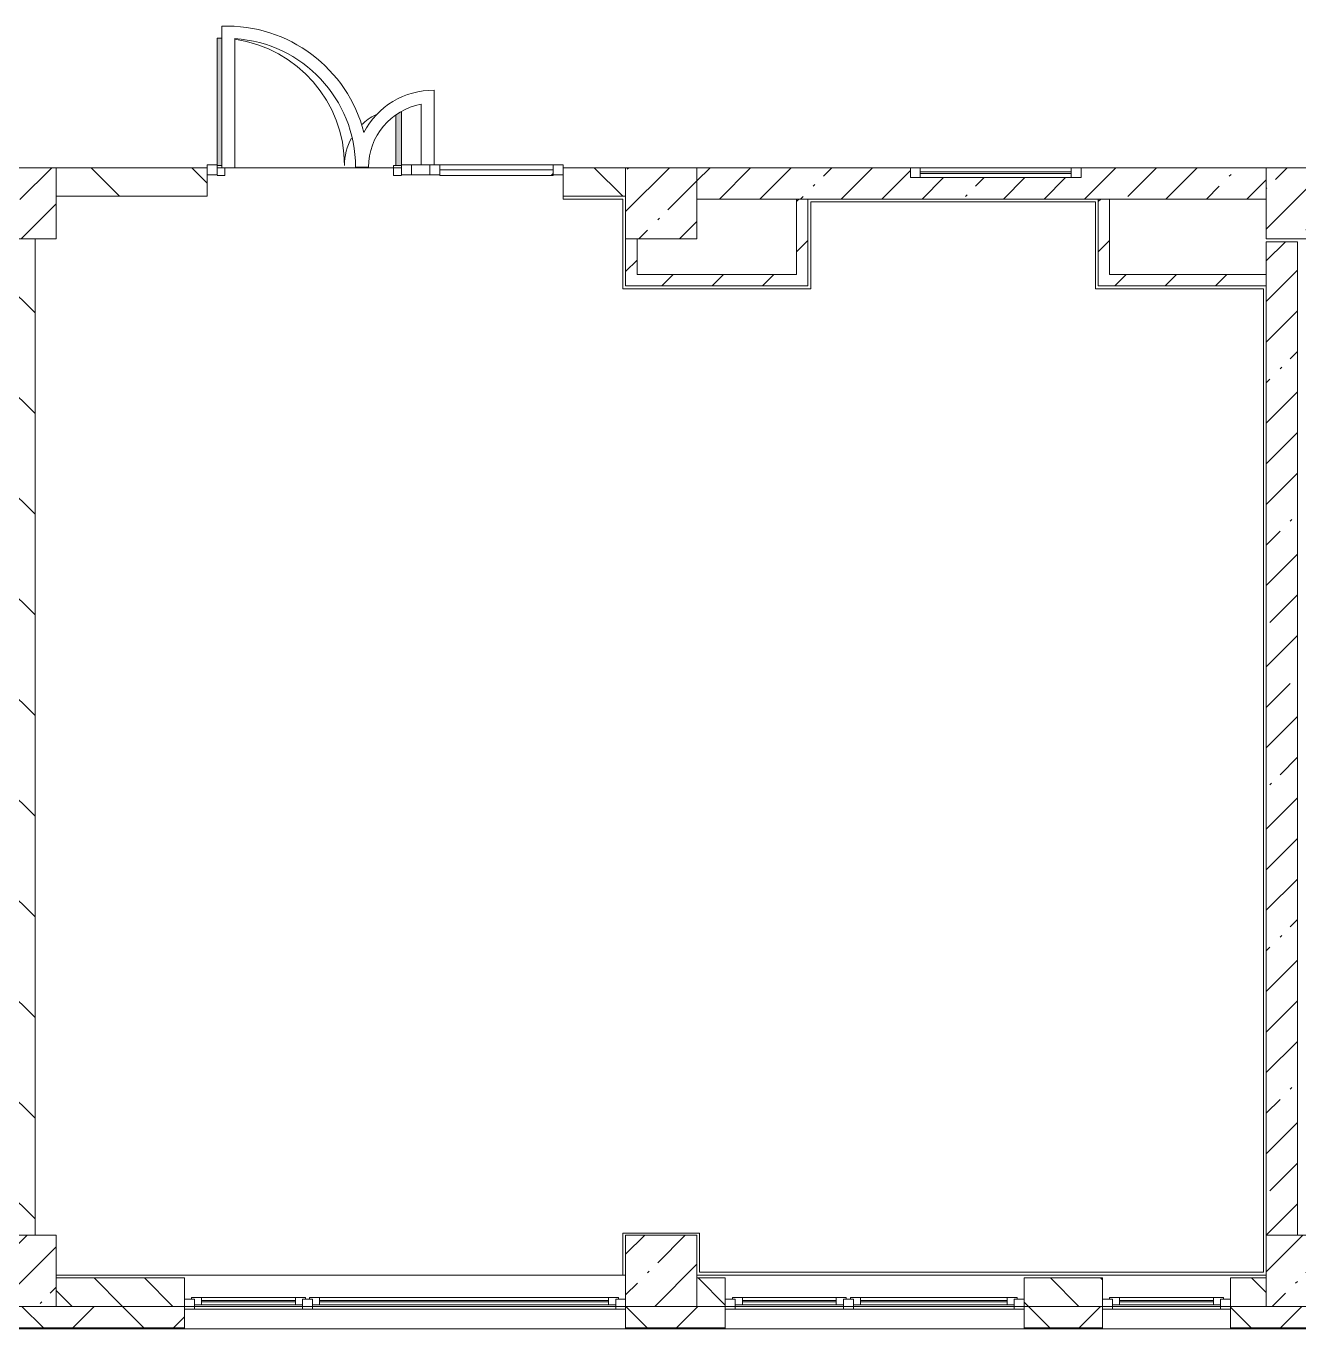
# Model space of a CAD drawing. Header units: millimetres. Extents: x 81303 to 275082, y -8553 to 29000.
# Drawn here: x 204770 to 213712, y -258 to 8895 of the extents above; entities that cross this region are included whole.
import ezdxf

# ---------------------------------------------------------------- set-up
doc = ezdxf.new("R2010")
doc.units = ezdxf.units.MM
for name, color, linetype, lineweight, true_color in [('A-DETL-GENF-3', 7, 'Continuous', 5, 0xaaaaaa), ('A-DOOR-2', 7, 'Continuous', 5, 0xe2e2e2), ('A-DOOR-3', 7, 'Continuous', 5, 0xaaaaaa), ('A-FLOR-2', 7, 'Continuous', 5, 0xaaaaaa)]:
    doc.layers.add(name, color=color, linetype=linetype, lineweight=lineweight, true_color=true_color)
for name, color, linetype, lineweight in [('A-GLAZ-3', 7, 'Continuous', 5), ('A-GLAZ-CURT-2', 7, 'Continuous', 5), ('A-GLAZ-CWMG-2', 7, 'Continuous', 5), ('A-WALL', 7, 'Continuous', 9), ('A-WALL-3', 7, 'Continuous', 5), ('I-WALL-3', 7, 'Continuous', 5), ('S-COLS-3', 7, 'Continuous', 5)]:
    doc.layers.add(name, color=color, linetype=linetype, lineweight=lineweight)
pattern_1 = [(45, (148072.5, 0), (-285.1231, 285.1231), []), (45, (148357.62, 0), (-285.1231, 285.1231), [504.031, -100.806, 16.764, -84.042])]
pattern_2 = [(135, (148072.5, 0), (-353.5534, -353.5534), [])]
pattern_3 = [(45, (148072.5, 0), (-176.7767, 176.7767), [])]

# ---------------------------------------------------------------- blocks, each defined once
blk = doc.blocks.new('BSC_Колонна _Прямоугольная - 500х500-V11-3_10_3_птичка')
at = {"layer": 'S-COLS-3'}
h = blk.add_hatch(dxfattribs=at)
h.set_pattern_fill('FP_37', color=256, style=0, pattern_type=2)
h.set_pattern_definition([(45, (-61160, -7650), (-285.1231, 285.1231), []), (45, (-60874.88, -7650), (-285.123, 285.123), [504.031, -100.806, 16.764, -84.042])])
h.paths.add_polyline_path([(-250, -250), (250, -250), (250, 250), (-250, 250)])
for p, q in [((250, 250), (-250, 250)), ((-250, 250), (-250, -250)), ((250, -250), (250, 250)), ((-250, -250), (250, -250))]:
    blk.add_line(p, q, dxfattribs=at)
blk = doc.blocks.new('BSC_Колонна _Прямоугольная - 500х500-V18-3_10_3_птичка')
at = {"layer": 'S-COLS-3'}
h = blk.add_hatch(dxfattribs=at)
h.set_pattern_fill('FP_44', color=256, style=0, pattern_type=2)
h.set_pattern_definition([(45, (-61160, -150), (-285.123, 285.123), []), (45, (-60874.88, -150), (-285.123, 285.123), [504.031, -100.806, 16.764, -84.042])])
h.paths.add_polyline_path([(-250, -250), (250, -250), (250, 250), (-250, 250)])
for p, q in [((250, 250), (-250, 250)), ((-250, 250), (-250, -250)), ((250, -250), (250, 250)), ((-250, -250), (250, -250))]:
    blk.add_line(p, q, dxfattribs=at)
blk = doc.blocks.new('BSC_Колонна _Прямоугольная - 500х500-V19-3_10_3_птичка')
at = {"layer": 'S-COLS-3'}
h = blk.add_hatch(dxfattribs=at)
h.set_pattern_fill('FP_45', color=256, style=0, pattern_type=2)
h.set_pattern_definition([(45, (-65660, -150), (-285.1231, 285.1231), []), (45, (-65374.88, -150), (-285.1231, 285.1231), [504.031, -100.806, 16.764, -84.042])])
h.paths.add_polyline_path([(-250, -250), (250, -250), (250, 250), (-250, 250)])
for p, q in [((250, 250), (-250, 250)), ((-250, 250), (-250, -250)), ((250, -250), (250, 250)), ((-250, -250), (250, -250))]:
    blk.add_line(p, q, dxfattribs=at)
blk = doc.blocks.new('BSC_Колонна _Прямоугольная - 500х500-V22-3_10_3_птичка')
at = {"layer": 'S-COLS-3'}
h = blk.add_hatch(dxfattribs=at)
h.set_pattern_fill('FP_48', color=256, style=0, pattern_type=2)
h.set_pattern_definition([(45, (-65660, -7650), (-285.1231, 285.1231), []), (45, (-65374.88, -7650), (-285.1231, 285.1231), [504.031, -100.806, 16.764, -84.042])])
h.paths.add_polyline_path([(-250, -250), (250, -250), (250, 22), (220, 22), (220, 30), (250, 30), (250, 250), (-250, 250), (-250, 30)])
for p, q in [((220, 250), (-250, 250)), ((-250, 250), (-250, -250)), ((250, -250), (250, 22)), ((-250, -250), (250, -250))]:
    blk.add_line(p, q, dxfattribs=at)
blk = doc.blocks.new('BSC_Колонна _Прямоугольная - 500х500-V30-3_10_3_птичка')
at = {"layer": 'S-COLS-3'}
h = blk.add_hatch(dxfattribs=at)
h.set_pattern_fill('FP_65', color=256, style=0, pattern_type=2)
h.set_pattern_definition([(45, (-56660, -150), (-285.123, 285.123), []), (45, (-56374.88, -150), (-285.123, 285.123), [504.031, -100.806, 16.764, -84.042])])
h.paths.add_polyline_path([(-250, -250), (250, -250), (250, 250), (-250, 250), (-250, 80.5)])
for p, q in [((250, 250), (-250, 250)), ((-250, 250), (-250, -250)), ((250, -250), (250, 250)), ((-250, -250), (250, -250))]:
    blk.add_line(p, q, dxfattribs=at)
blk = doc.blocks.new('BSC_Колонна _Прямоугольная - 500х500-V31-3_10_3_птичка')
at = {"layer": 'S-COLS-3'}
h = blk.add_hatch(dxfattribs=at)
h.set_pattern_fill('FP_66', color=256, style=0, pattern_type=2)
h.set_pattern_definition([(45, (-56660, -7650), (-285.123, 285.123), []), (45, (-56374.88, -7650), (-285.123, 285.123), [504.031, -100.806, 16.764, -84.042])])
h.paths.add_polyline_path([(-250, -250), (250, -250), (250, 250), (-250, 250)])
for p, q in [((250, 250), (-250, 250)), ((-250, 250), (-250, -250)), ((250, -250), (250, 250)), ((-250, -250), (250, -250))]:
    blk.add_line(p, q, dxfattribs=at)
blk = doc.blocks.new('120_Окно_СКБ_2Ст - 120_Окно_СКБ_2Ст 3100х2500 _мал_створка слева_ 2-22446355-3_10_3_птичка')
at = {"layer": 'A-GLAZ-3'}
for p, q in [((-1550, -127), (-1550, -57)), ((-1550, -57), (-1480, -57)), ((1550, -57), (-1550, -57)), ((-1480, -57), (-1480, -127)), ((650, -87), (-1480, -87)), ((-1480, -87), (-1480, -127)), ((-1430, -137), (-1430, -87)), ((600, -137), (600, -87)), ((650, -127), (650, -57)), ((650, -57), (720, -57)), ((650, -127), (650, -87)), ((720, -57), (720, -127)), ((1480, -87), (720, -87)), ((720, -87), (720, -127)), ((770, -137), (770, -87)), ((1430, -137), (1430, -87)), ((1480, -127), (1480, -57)), ((1480, -57), (1550, -57)), ((1480, -127), (1480, -87)), ((1550, -57), (1550, -127)), ((-1480, -127), (-1550, -127)), ((-1550, -127), (-1500, -127)), ((-1480, -127), (-1500, -127)), ((-1500, -127), (-1500, -137)), ((-1500, -137), (670, -137)), ((670, -137), (-1500, -137)), ((-1430, -107), (600, -107)), ((600, -117), (-1430, -117)), ((720, -127), (650, -127)), ((670, -127), (650, -127)), ((670, -127), (700, -127)), ((670, -137), (670, -127)), ((720, -127), (700, -127)), ((700, -127), (700, -137)), ((700, -137), (1500, -137)), ((1500, -137), (700, -137)), ((770, -107), (1430, -107)), ((1430, -117), (770, -117)), ((1550, -127), (1480, -127)), ((1500, -127), (1480, -127)), ((1500, -127), (1550, -127)), ((1500, -137), (1500, -127))]:
    blk.add_line(p, q, dxfattribs=at)
blk = doc.blocks.new('120_Окно_СКБ_1Ст - 120_Окно_СКБ_1Ст 900х2500_h_-22445987-3_10_3_птичка')
at = {"layer": 'A-GLAZ-3'}
for p, q in [((-450, -127), (-450, -57)), ((-450, -57), (-380, -57)), ((450, -57), (-450, -57)), ((-380, -57), (-380, -127)), ((380, -87), (-380, -87)), ((-380, -87), (-380, -127)), ((-330, -137), (-330, -87)), ((330, -137), (330, -87)), ((380, -127), (380, -57)), ((380, -57), (450, -57)), ((380, -127), (380, -87)), ((450, -57), (450, -127)), ((-380, -127), (-450, -127)), ((-450, -127), (-400, -127)), ((-380, -127), (-400, -127)), ((-400, -127), (-400, -137)), ((-400, -137), (400, -137)), ((400, -137), (-400, -137)), ((-330, -107), (330, -107)), ((330, -117), (-330, -117)), ((450, -127), (380, -127)), ((400, -127), (380, -127)), ((400, -127), (450, -127)), ((400, -137), (400, -127))]:
    blk.add_line(p, q, dxfattribs=at)
blk = doc.blocks.new('120_Окно_СКБ_2Ст - 120_Окно_СКБ_2Ст 2100х2400 _мал створка справа_-V37-3_10_3_птичка')
at = {"layer": 'A-GLAZ-3'}
for p, q in [((-1050, -127), (-1050, -57)), ((-1050, -57), (-980, -57)), ((1050, -57), (-1050, -57)), ((-980, -57), (-980, -127)), ((150, -87), (-980, -87)), ((-980, -87), (-980, -127)), ((-930, -137), (-930, -87)), ((100, -137), (100, -87)), ((150, -127), (150, -57)), ((150, -57), (220, -57)), ((150, -127), (150, -87)), ((220, -57), (220, -127)), ((980, -87), (220, -87)), ((220, -87), (220, -127)), ((270, -137), (270, -87)), ((930, -137), (930, -87)), ((980, -127), (980, -57)), ((980, -57), (1050, -57)), ((980, -127), (980, -87)), ((1050, -57), (1050, -127)), ((-980, -127), (-1050, -127)), ((-1050, -127), (-1000, -127)), ((-980, -127), (-1000, -127)), ((-1000, -127), (-1000, -137)), ((-1000, -137), (170, -137)), ((170, -137), (-1000, -137)), ((-930, -107), (100, -107)), ((100, -117), (-930, -117)), ((220, -127), (150, -127)), ((170, -127), (150, -127)), ((170, -127), (197.9, -127)), ((170, -137), (170, -127)), ((220, -127), (200, -127)), ((200, -127), (200, -137)), ((200, -137), (1000, -137)), ((1000, -137), (200, -137)), ((270, -107), (930, -107)), ((930, -117), (270, -117)), ((1050, -127), (980, -127)), ((1000, -127), (980, -127)), ((1000, -127), (1050, -127)), ((1000, -137), (1000, -127))]:
    blk.add_line(p, q, dxfattribs=at)
blk = doc.blocks.new('Прямоугольный импост - 50 x 70 мм-V165-3_10_3_птичка')
at = {"layer": 'A-GLAZ-CWMG-2'}
for p, q in [((-70, 35), (0, 35)), ((-70, -35), (-70, 35)), ((0, 35), (0, -35)), ((0, -35), (-70, -35))]:
    blk.add_line(p, q, dxfattribs=at)
blk = doc.blocks.new('Дверь_Витражная_остекление_ - ДВН_ДАО_Главный вход_1200 в свету-V171-3_10_3_птичка')
at = {"layer": 'A-DOOR-2'}
for points in [[(-647.5, 30), (-613.5, 35), (-613.5, 925), (-647.5, 921), (-647.5, 35)], [(607.5, 30), (647.5, 35), (647.5, 409.8), (607.5, 377.7), (607.5, 35)]]:
    blk.add_hatch(color=256, dxfattribs=at).paths.add_polyline_path(points)
at = {"layer": 'A-DETL-GENF-3'}
for p, q in [((-613.5, 925), (-647.5, 925)), ((-647.5, 925), (-647.5, 35)), ((607.5, 384.3), (607.5, 30)), ((647.5, 35), (647.5, 409.8)), ((-647.5, 30), (-613.5, 30)), ((-613.5, 30), (-647.5, 30)), ((-592.5, -40), (-592.5, 14.3)), ((592.5, -40), (592.5, 30)), ((592.5, 30), (647.5, 30)), ((607.5, 30), (647.5, 30)), ((-647.5, -40), (-592.5, -40)), ((647.5, -40), (592.5, -40))]:
    blk.add_line(p, q, dxfattribs=at)
at = {"layer": 'A-DOOR-3'}
for p, q in [((-647.5, 925), (-647.5, 35)), ((647.5, 409.8), (647.5, 35))]:
    blk.add_line(p, q, dxfattribs=at)
for centre, radius, start, end in [((-647.5, 30), 895, 87.78643, 90), ((-647.5, 30), 895, 360, 81.92896), ((647.5, 30), 400, 116.90086, 134.57164), ((647.5, 30), 400, 151.2391, 180)]:
    blk.add_arc(centre, radius, start, end, dxfattribs=at)
blk = doc.blocks.new('Системная панель - Стемалит - 40мм-32257327-3_10_3_птичка')
at = {"layer": 'A-GLAZ-CURT-2'}
for p, q in [((65, 35), (-65, 35)), ((-65, 35), (-65, -35)), ((65, -35), (65, 35)), ((-65, -35), (65, -35))]:
    blk.add_line(p, q, dxfattribs=at)
blk = doc.blocks.new('Прямоугольный импост - 50 x 70 мм-31687886-3_10_3_птичка')
at = {"layer": 'A-GLAZ-CWMG-2'}
for p, q in [((-35, 35), (35, 35)), ((-35, -35), (-35, 35)), ((35, 35), (35, -35)), ((35, -35), (-35, -35))]:
    blk.add_line(p, q, dxfattribs=at)
blk = doc.blocks.new('Прямоугольный импост - 50 x 70 мм-31701779-3_10_3_птичка')
at = {"layer": 'A-GLAZ-CWMG-2'}
for p, q in [((0, 35), (-70, 35)), ((-70, 35), (-70, -35)), ((0, -35), (0, 35)), ((-70, -35), (0, -35))]:
    blk.add_line(p, q, dxfattribs=at)
blk = doc.blocks.new('Системная панель - Стекло - 40мм-V172-3_10_3_птичка')
at = {"layer": 'A-GLAZ-CURT-2'}
h = blk.add_hatch(dxfattribs=at)
h.set_pattern_fill('FP_145', color=256, style=0, pattern_type=2)
h.set_pattern_definition([(45, (-60502.5, -7385.7), (-1414.214, 1414.214), [1000, -3000]), (45, (-61502.5, -7885.7), (-1414.214, 1414.214), [3000, -1000]), (45, (-59502.5, -8385.7), (-1414.214, 1414.214), [1000, -3000])])
h.paths.add_polyline_path([(397.5, -40), (397.5, 0), (-397.5, 0), (-397.5, -40), (-337, -40)])
for p, q in [((397.5, 0), (-397.5, 0)), ((-397.5, 0), (-397.5, -40)), ((397.5, -40), (397.5, 0)), ((-397.5, -40), (397.5, -40))]:
    blk.add_line(p, q, dxfattribs=at)
blk = doc.blocks.new('Прямоугольный импост - 50 x 70 мм-31702100-3_10_3_птичка')
at = {"layer": 'A-GLAZ-CWMG-2'}
for p, q in [((-35, 35), (35, 35)), ((-35, -35), (-35, 35)), ((35, 35), (35, -35)), ((35, -35), (-35, -35))]:
    blk.add_line(p, q, dxfattribs=at)
blk = doc.blocks.new('Прямоугольный импост - 50 x 70 мм-31720914-3_10_3_птичка')
at = {"layer": 'A-GLAZ-CWMG-2'}
blk.add_line((32940, 7920), (32145, 7920), dxfattribs=at)
blk = doc.blocks.new('120_Окно_СКБ_1Ст - 120_Окно_СКБ_1Ст 400х1200 EI30-24228621-3_10_3_птичка')
at = {"layer": 'A-GLAZ-3'}
for p, q in [((-600, 40), (-600, 110)), ((-600, 110), (-530, 110)), ((600, 110), (-600, 110)), ((-530, 110), (-530, 40)), ((530, 40), (530, 110)), ((530, 110), (600, 110)), ((600, 110), (600, 40)), ((-530, 40), (-600, 40)), ((-600, 40), (600, 40)), ((530, 80), (-530, 80)), ((530, 70), (-530, 70)), ((600, 40), (530, 40))]:
    blk.add_line(p, q, dxfattribs=at)

msp = doc.modelspace()

# ---------------------------------------------------------------- hatches: boundary and pattern name
at = {"layer": 'A-WALL-3'}
h = msp.add_hatch(dxfattribs=at)
h.set_pattern_fill('FP_56', color=256, style=0, pattern_type=2)
h.set_pattern_definition([(135, (148072.5, 0), (-176.7767, -176.7767), [])])
h.paths.add_polyline_path([(213331.2, -100), (213482.5, -100), (213482.5, 100), (213232.5, 100), (213232.5, -100)])
h.paths.add_polyline_path([(203077, -100), (203582.5, -100), (203582.5, 100), (202832.5, 100), (202832.5, -100)])
h.paths.add_polyline_path([(204982.5, -100), (205882.5, -100), (205882.5, 100), (204982.5, 100), (204982.5, -52.2)])
h.paths.add_polyline_path([(212332.5, -100), (212332.5, 100), (211782.5, 100), (211782.5, -100)])
h.paths.add_polyline_path([(209482.5, -100), (209682.5, -100), (209682.5, 100), (209482.5, 100), (209482.5, 42.9)])
h.paths.add_polyline_path([(191890.5, -100), (192382.5, -100), (192382.5, 100), (191482.5, 100), (191482.5, -100)])
h.paths.add_polyline_path([(196232.5, -100), (196232.5, 100), (195982.5, 100), (195982.5, -100)])
h.paths.add_polyline_path([(199082.5, -100), (199082.5, 100), (198332.5, 100), (198332.5, -100)])
h.paths.add_polyline_path([(190732.5, -100), (190982.5, -100), (190982.5, 100), (190732.5, 100)])
h.paths.add_polyline_path([(200482.5, -100), (200732.5, -100), (200732.5, 100), (200482.5, 100), (200482.5, 33.3)])
h.paths.add_polyline_path([(189832.5, -100), (189832.5, 100), (189212.5, 100), (189212.5, -100)])
h.paths.add_polyline_path([(181942.5, -100), (181942.5, 100), (181682.5, 100), (181682.5, -100)])
h.paths.add_polyline_path([(186612.5, -100), (186612.5, 100), (186562.5, 100), (186562.5, -100)])
h.paths.add_polyline_path([(177882.2, -100), (178055.3, -100), (178055.3, 100), (177882.2, 100), (177882.2, 55.2)])
h.paths.add_polyline_path([(186062.5, -100), (186062.5, 100), (185495.5, 100), (185495.5, -100)])
h.paths.add_polyline_path([(179771.9, -100), (180182.5, -100), (180182.5, 100), (178955.3, 100), (178955.3, -100)])
h.paths.add_polyline_path([(184042.5, -100), (184595.5, -100), (184595.5, 100), (184042.5, 100)])
h.paths.add_polyline_path([(170582.5, -100), (170782.5, -100), (170782.5, 100), (170582.5, 100), (170582.5, 63.6)])
h.paths.add_polyline_path([(172882.5, -100), (173632.5, -100), (173632.5, 100), (172882.5, 100)])
h.paths.add_polyline_path([(163682.5, -100), (163682.5, 100), (162932.5, 100), (162932.5, -100)])
h.paths.add_polyline_path([(169682.5, -100), (169982.5, -100), (169982.5, 100), (169682.5, 100)])
h.paths.add_polyline_path([(164582.5, -100), (165332.5, -100), (165332.5, 100), (164582.5, 100)])
h.paths.add_polyline_path([(167653.2, -100), (168782.5, -100), (168782.5, 100), (167432.5, 100), (167432.5, -100)])
h.paths.add_polyline_path([(174482.2, -100), (174482.2, 100), (174232.5, 100), (174232.5, -100)])
h.paths.add_polyline_path([(154902.5, -100), (155732.5, -100), (155732.5, 100), (154902.5, 100)])
h.paths.add_polyline_path([(159182.5, -100), (159182.5, 100), (158432.2, 100), (158432.2, -100)])
h.paths.add_polyline_path([(160195.6, -100), (160232.5, -100), (160232.5, 100), (160082.5, 100), (160082.5, -100)])
h = msp.add_hatch(dxfattribs=at)
h.set_pattern_fill('FP_58', color=256, style=0, pattern_type=2)
h.set_pattern_definition([(45, (148072.5, 0), (-353.5534, 353.5534), []), (135, (148072.5, 0), (-353.5534, -353.5534), [])])
h.paths.add_polyline_path([(218732.5, -250), (218732.5, -100), (215132.5, -100), (215132.5, -250), (217992.2, -250)])
h.paths.add_polyline_path([(223772.5, -250), (223772.5, -100), (219632.5, -100), (219632.5, -250), (223585.5, -250)])
h.paths.add_polyline_path([(204982.5, -250), (205882.5, -250), (205882.5, -100), (204699.6, -100), (204699.6, -250), (204941.4, -250)])
h.paths.add_polyline_path([(209482.5, -250), (209682.5, -250), (209682.5, -100), (208982.5, -100), (208982.5, -250)])
h.paths.add_polyline_path([(211782.5, -250), (212332.5, -250), (212332.5, -100), (211782.5, -100)])
h.paths.add_polyline_path([(213982.5, -250), (214232.5, -250), (214232.5, -100), (213232.5, -100), (213232.5, -250), (213482.5, -250)])
at = {"layer": 'I-WALL-3'}
h = msp.add_hatch(dxfattribs=at)
h.set_pattern_fill('FP_57', color=256, style=0, pattern_type=2)
h.set_pattern_definition(pattern_2)
h.paths.add_polyline_path([(208670.2, 7700), (208982.5, 7700), (208982.5, 7900), (208542.5, 7900), (208542.5, 7700)])
h.paths.add_polyline_path([(204982.5, 7700), (206042.5, 7700), (206042.5, 7900), (204982.5, 7900)])
h = msp.add_hatch(dxfattribs=at)
h.set_pattern_fill('FP_54', color=256, style=0, pattern_type=2)
h.set_pattern_definition(pattern_1)
h.paths.add_polyline_path([(210262.5, 7680), (213482.5, 7680), (213482.5, 7900), (212182.5, 7900), (212182.5, 7830), (210982.5, 7830), (210982.5, 7900), (209482.5, 7900), (209482.5, 7680), (210182.5, 7680)])
h = msp.add_hatch(dxfattribs=at)
h.set_pattern_fill('FP_59', color=256, style=0, pattern_type=2)
h.set_pattern_definition(pattern_3)
h.paths.add_polyline_path([(210262.5, 7150), (210262.5, 7680), (210182.5, 7680), (210182.5, 7150)])
h = msp.add_hatch(dxfattribs=at)
h.set_pattern_fill('FP_59', color=256, style=0, pattern_type=2)
h.set_pattern_definition(pattern_3)
h.paths.add_polyline_path([(212382.5, 7070), (212382.5, 7680), (212302.5, 7680), (212302.5, 7070)])
h = msp.add_hatch(dxfattribs=at)
h.set_pattern_fill('FP_57', color=256, style=0, pattern_type=2)
h.set_pattern_definition(pattern_2)
h.paths.add_polyline_path([(204633.2, 400), (204833.2, 400), (204833.2, 7400), (204633.2, 7400), (204633.2, 808.9)])
h = msp.add_hatch(dxfattribs=at)
h.set_pattern_fill('FP_59', color=256, style=0, pattern_type=2)
h.set_pattern_definition(pattern_3)
h.paths.add_polyline_path([(209062.5, 7150), (209062.5, 7400), (208982.5, 7400), (208982.5, 7150)])
h = msp.add_hatch(dxfattribs=at)
h.set_pattern_fill('FP_54', color=256, style=0, pattern_type=2)
h.set_pattern_definition(pattern_1)
h.paths.add_polyline_path([(213482.5, 400), (213702.5, 400), (213702.5, 7380), (213482.5, 7380), (213482.5, 808.9)])
h = msp.add_hatch(dxfattribs=at)
h.set_pattern_fill('FP_59', color=256, style=0, pattern_type=2)
h.set_pattern_definition(pattern_3)
h.paths.add_polyline_path([(210262.5, 7070), (210262.5, 7150), (208982.5, 7150), (208982.5, 7070)])
h = msp.add_hatch(dxfattribs=at)
h.set_pattern_fill('FP_59', color=256, style=0, pattern_type=2)
h.set_pattern_definition(pattern_3)
h.paths.add_polyline_path([(213482.5, 7070), (213482.5, 7150), (212382.5, 7150), (212382.5, 7070), (212399, 7070)])

# ---------------------------------------------------------------- linework, layer by layer
at = {"layer": 'A-FLOR-2'}
for p, q in [((206146.5, 8894.4), (206146.5, 7900)), ((206236.5, 7900), (206236.5, 8806.8)), ((207636.7, 7920.7), (207636.7, 8443.9)), ((207546.7, 8346.4), (207546.7, 7920.7)), ((206146.5, 7900), (206112.5, 7900)), ((206146.5, 7900), (206236.5, 7900)), ((207407.5, 7900), (206236.5, 7900)), ((207085.2, 7903.5), (207175.2, 7903.5)), ((208542.5, 7680), (208542.5, 7700)), ((208962.5, 7680), (208542.5, 7680)), ((208962.5, 7050), (208962.5, 7680)), ((212282.5, 7660), (210282.5, 7660)), ((210282.5, 7660), (210282.5, 7050)), ((212282.5, 7050), (212282.5, 7660)), ((210282.5, 7050), (208962.5, 7050)), ((213462.5, 7050), (212282.5, 7050)), ((213462.5, 140), (213462.5, 7050)), ((208962.5, 120), (208962.5, 415)), ((208962.5, 415), (209502.5, 415)), ((209502.5, 415), (209502.5, 140)), ((209502.5, 140), (213462.5, 140))]:
    msp.add_line(p, q, dxfattribs=at)
for centre, radius, start, end in [((206180.2, 7900), 995, 14.33829, 91.93805), ((206180.1, 7903.5), 905, 360, 86.42904), ((207629.2, 7900), 544, 89.21005, 153.06648), ((207629.2, 7900), 454, 100.46985, 179.55829)]:
    msp.add_arc(centre, radius, start, end, dxfattribs=at)
at = {"layer": 'A-WALL'}
for p, q in [((210262.5, 7680), (210182.5, 7680)), ((212382.5, 7680), (212302.5, 7680)), ((213482.5, 7070), (213482.5, 7150)), ((204982.5, -100), (205882.5, -100)), ((209482.5, -100), (209682.5, -100)), ((211782.5, -100), (212332.5, -100)), ((213482.5, -100), (213232.5, -100)), ((204482.5, -250), (205882.5, -250)), ((204482.5, -253), (205882.5, -253)), ((208982.5, -250), (209682.5, -250)), ((208982.5, -253), (209682.5, -253)), ((211782.5, -250), (212332.5, -250)), ((211782.5, -253), (212332.5, -253)), ((213232.5, -250), (214232.5, -250)), ((213232.5, -253), (214232.5, -253))]:
    msp.add_line(p, q, dxfattribs=at)
at = {"layer": 'A-WALL-3'}
for p, q in [((205882.5, 100), (204982.5, 100)), ((205882.5, -258), (205882.5, 100)), ((209682.5, 100), (209482.5, 100)), ((209682.5, -258), (209682.5, 100)), ((212332.5, 100), (211782.5, 100)), ((211782.5, 100), (211782.5, -258)), ((212332.5, -258), (212332.5, 100)), ((213482.5, 100), (213232.5, 100)), ((213232.5, 100), (213232.5, -258)), ((205882.5, -100), (208982.5, -100)), ((208982.5, -100), (208982.5, -258)), ((209682.5, -100), (211782.5, -100)), ((212332.5, -100), (213232.5, -100)), ((212332.5, -258), (199082.5, -258)), ((212332.5, -258), (223930.5, -258))]:
    msp.add_line(p, q, dxfattribs=at)
at = {"layer": 'I-WALL-3'}
for p, q in [((206042.5, 7900), (204982.5, 7900)), ((206042.5, 7700), (206042.5, 7900)), ((208982.5, 7900), (208542.5, 7900)), ((208542.5, 7900), (208542.5, 7700)), ((210982.5, 7900), (209482.5, 7900)), ((213482.5, 7900), (212182.5, 7900)), ((204982.5, 7700), (206042.5, 7700)), ((208542.5, 7700), (208982.5, 7700)), ((209482.5, 7680), (210182.5, 7680)), ((210182.5, 7680), (210182.5, 7150)), ((210262.5, 7070), (210262.5, 7680)), ((210262.5, 7680), (212302.5, 7680)), ((212302.5, 7680), (212302.5, 7070)), ((212382.5, 7150), (212382.5, 7680)), ((212382.5, 7680), (213482.5, 7680)), ((204833.2, 400), (204833.2, 7400)), ((208982.5, 7400), (208982.5, 7070)), ((209062.5, 7150), (209062.5, 7400)), ((213482.5, 7380), (213482.5, 7150)), ((213702.5, 7380), (213482.5, 7380)), ((213702.5, 400), (213702.5, 7380)), ((210182.5, 7150), (209062.5, 7150)), ((213482.5, 7150), (212382.5, 7150)), ((208982.5, 7070), (210262.5, 7070)), ((212302.5, 7070), (213482.5, 7070)), ((213482.5, 7070), (213482.5, 400)), ((204982.5, 120), (208982.5, 120)), ((209482.5, 120), (213482.5, 120))]:
    msp.add_line(p, q, dxfattribs=at)

# ---------------------------------------------------------------- block references
at = {"layer": 'A-DOOR-3'}
msp.add_blockref('Дверь_Витражная_остекление_ - ДВН_ДАО_Главный вход_1200 в свету-V171-3_10_3_птичка', (206760, 7885.7), dxfattribs=at)
at = {"layer": 'A-GLAZ-3'}
msp.add_blockref('120_Окно_СКБ_1Ст - 120_Окно_СКБ_1Ст 400х1200 EI30-24228621-3_10_3_птичка', (211582.5, 7790), dxfattribs=at)
at = {"layer": 'A-GLAZ-3', "rotation": 180}
for name, p in [('120_Окно_СКБ_2Ст - 120_Окно_СКБ_2Ст 3100х2500 _мал_створка слева_ 2-22446355-3_10_3_птичка', (207432.5, -175)), ('120_Окно_СКБ_2Ст - 120_Окно_СКБ_2Ст 2100х2400 _мал створка справа_-V37-3_10_3_птичка', (210732.5, -175)), ('120_Окно_СКБ_1Ст - 120_Окно_СКБ_1Ст 900х2500_h_-22445987-3_10_3_птичка', (212782.5, -175))]:
    msp.add_blockref(name, p, dxfattribs=at)
at = {"layer": 'A-GLAZ-CURT-2'}
for name, p in [('Системная панель - Стемалит - 40мм-32257327-3_10_3_птичка', (207542.5, 7885.7)), ('Системная панель - Стекло - 40мм-V172-3_10_3_птичка', (208075, 7885.7))]:
    msp.add_blockref(name, p, dxfattribs=at)
at = {"layer": 'A-GLAZ-CWMG-2', "rotation": 180}
msp.add_blockref('Прямоугольный импост - 50 x 70 мм-31701779-3_10_3_птичка', (206042.5, 7885.7), dxfattribs=at)
at = {"layer": 'A-GLAZ-CWMG-2', "extrusion": (0, 0, -1), "rotation": 180}
for name, p in [('Прямоугольный импост - 50 x 70 мм-31687886-3_10_3_птичка', (-207442.5, 7885.7)), ('Прямоугольный импост - 50 x 70 мм-31702100-3_10_3_птичка', (-207642.5, 7885.7)), ('Прямоугольный импост - 50 x 70 мм-V165-3_10_3_птичка', (-208542.5, 7885.7))]:
    msp.add_blockref(name, p, dxfattribs=at)
at = {"layer": 'A-GLAZ-CWMG-2'}
msp.add_blockref('Прямоугольный импост - 50 x 70 мм-31720914-3_10_3_птичка', (175532.5, 0.7), dxfattribs=at)
at = {"layer": 'S-COLS-3'}
for name, p in [('BSC_Колонна _Прямоугольная - 500х500-V31-3_10_3_птичка', (204732.5, 7650)), ('BSC_Колонна _Прямоугольная - 500х500-V11-3_10_3_птичка', (209232.5, 7650)), ('BSC_Колонна _Прямоугольная - 500х500-V22-3_10_3_птичка', (213732.5, 7650)), ('BSC_Колонна _Прямоугольная - 500х500-V30-3_10_3_птичка', (204732.5, 150)), ('BSC_Колонна _Прямоугольная - 500х500-V18-3_10_3_птичка', (209232.5, 150)), ('BSC_Колонна _Прямоугольная - 500х500-V19-3_10_3_птичка', (213732.5, 150))]:
    msp.add_blockref(name, p, dxfattribs=at)

doc.saveas('drawing.dxf')
